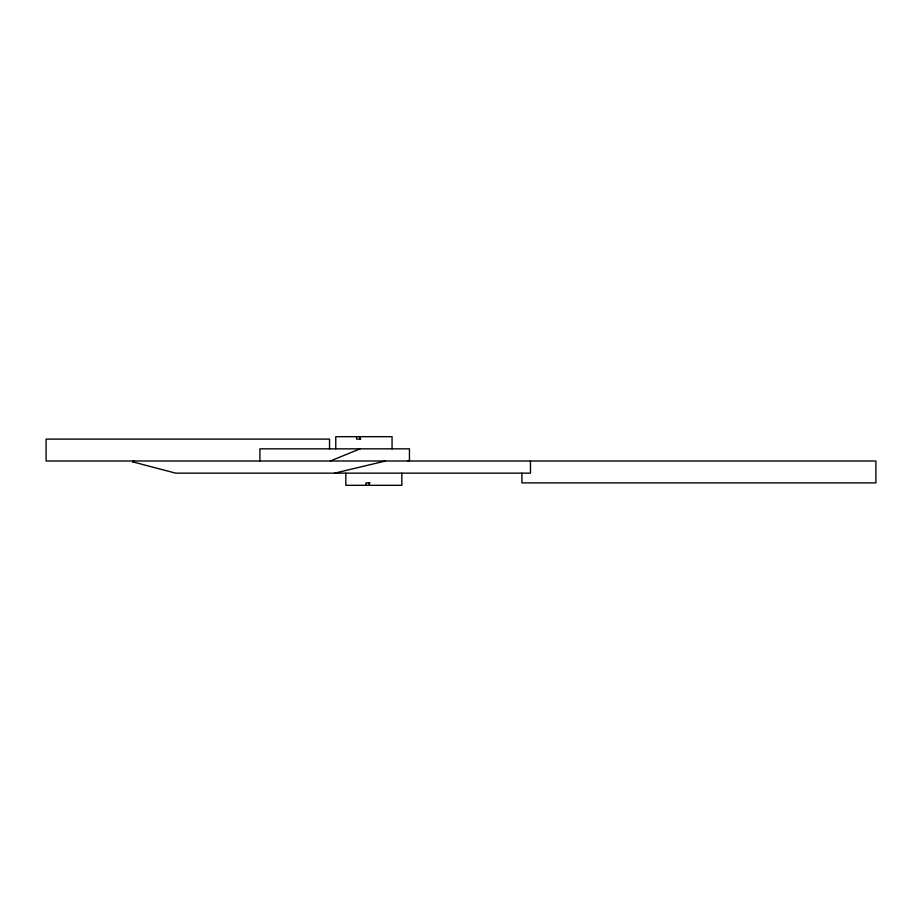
<?xml version="1.0" encoding="UTF-8"?>
<svg xmlns="http://www.w3.org/2000/svg" width="922" height="922" viewBox="0 0 922 922"><rect width="100%" height="100%" fill="white"/><g stroke="black" fill="none" stroke-linecap="round" stroke-linejoin="round"><path stroke-width="1.38" d="M530.461 461L530.461 473.159L175.676 473.159L132.791 461.887L132.791 461M409.46 461L409.449 448.841L259.912 448.841L259.912 461M133.978 461L132.791 461.887M408.043 461L409.46 460.113M330.364 461L360.087 448.841M334.64 473.159L385.523 461M360.733 439.114L356.63 439.114L356.63 436.682M370.091 482.886L365.953 482.886L365.953 485.318M521.91 473.159L521.91 482.886L875.9 482.886L875.9 461L46.1 461L46.1 439.114L329.534 439.114L329.534 448.841M401.842 473.159L401.842 485.318L345.831 485.318L345.831 473.159M392.057 448.841L392.057 436.682L335.769 436.682L335.769 448.841M369.296 482.886L369.296 485.318M360.087 436.682L360.087 439.114"/></g></svg>
